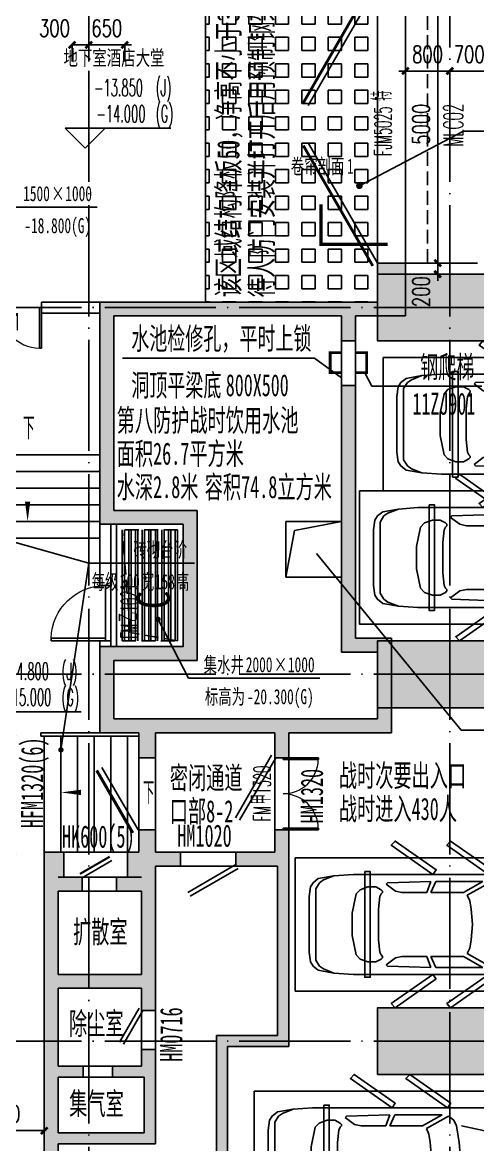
# Model space of a CAD drawing. Header units: millimetres. Extents: x 12325263 to 13848842, y -1463133 to 573208.
# Drawn here: x 12596604 to 12604797, y -1376148 to -1355956 of the extents above; entities that cross this region are included whole.
import ezdxf

# ---------------------------------------------------------------- set-up
doc = ezdxf.new("R2010")
doc.units = ezdxf.units.MM
doc.header["$LTSCALE"] = 1000
for name, pattern in [('DASH', [0.35, 0.25, -0.1]), ('DOTE', [2.42, 2, -0.2, 0.02, -0.2]), ('地下室负三层平面图$0$-3F平面$0$$AUDIT_BAD_LTYPE2', [0])]:
    doc.linetypes.add(name, pattern=pattern)
for name, color, linetype in [('A-ANNO-DIMS', 83, 'Continuous'), ('A-ANNO-ELEV', 3, 'Continuous'), ('A-ANNO-SYMB', 3, 'Continuous'), ('A-ANNO-TEXT', 7, 'Continuous'), ('A-AXIS', 16, 'DOTE'), ('A-COLS', 6, 'Continuous'), ('A-WALL', 5, 'Continuous'), ('A-WALL-PATT', 8, 'Continuous'), ('A-WIND-IDEN', 211, 'Continuous'), ('A_WALL(防火墙)', 151, 'Continuous'), ('AXIS', 3, 'Continuous'), ('DIM_SYMB', 3, 'Continuous'), ('DOOR_FIRE', 1, 'Continuous'), ('DOOR_FIRE_TEXT', 7, 'Continuous'), ('J-集水井', 40, 'Continuous'), ('PUB_HATCH', 8, 'Continuous'), ('PUB_TEXT', 7, 'Continuous'), ('STAIR', 2, 'Continuous'), ('WINDOW', 4, 'Continuous'), ('WINDOW_TEXT', 7, 'Continuous'), ('人防墙', 6, 'Continuous'), ('人防平时标注', 42, 'Continuous'), ('人防门', 60, 'Continuous'), ('人防门编号', 73, 'Continuous'), ('人防集水井', 62, 'Continuous'), ('商业酒店共享车位', 53, 'Continuous'), ('防火卷帘', 141, 'Continuous')]:
    doc.layers.add(name, color=color, linetype=linetype)
doc.layers.add('人防口部编号', color=2, linetype='Continuous', lineweight=15)
doc.layers.add('人防文字', color=3, linetype='Continuous', lineweight=15)
doc.styles.add('-黑体', font='simhei.ttf')
doc.styles.add('_TCH_DIM', font='SIMPLEX.shx', dxfattribs={"width": 0.7, "bigfont": 'GBCBIG.shx'})
doc.styles.add('_TCH_DIM_T3', font='SIMPLEX.shx', dxfattribs={"width": 0.705882, "bigfont": 'GBCBIG.shx'})
doc.styles.add('_TCH_WINDOW', font='SIMPLEX', dxfattribs={"width": 0.7, "height": 3.5, "bigfont": 'GBCBIG'})
doc.styles.add('TITXV', font='', dxfattribs={"width": 0.7})
doc.styles.add('宋体', font='', dxfattribs={"width": 0.65})
doc.styles.add('宋体-标注', font='', dxfattribs={"width": 0.6})
doc.styles.add('标注宋体', font='', dxfattribs={"width": 0.6})
doc.styles.get('TITXV').set_extended_font_data('SimSun')
doc.styles.get('宋体').set_extended_font_data('SimSun')
doc.styles.get('宋体-标注').set_extended_font_data('SimSun')
doc.styles.get('标注宋体').set_extended_font_data('NSimSun')
doc.dimstyles.new('_TCH_ARCH&&120', dxfattribs={"dimtxt": 306, "dimasz": 120, "dimexe": 300, "dimexo": 360, "dimgap": 147, "dimtad": 1, "dimdec": 0, "dimzin": 0, "dimdsep": 46, "dimtxsty": '_TCH_DIM_T3', "dimblk": 'ARCHTICK', "dimcen": 0.09, "dimclrt": 7, "dimazin": 2, "dimtfac": 1, "dimtdec": 0, "dimtix": 1, "dimtmove": 2, "dimatfit": 3, "dimfxl": 1, "dimfxlon": 1, "dimtolj": 1, "dimtzin": 0, "dimarcsym": 0})

# ---------------------------------------------------------------- blocks, each defined once
blk = doc.blocks.new('asdgafgfadagagfdhdagdgfasdgagasdgdfgdsfh$DorLib2D$00000192')
at = {"color": 0}
blk.add_line((-0.5, 0.125), (0.366, 0.625), dxfattribs=at)
at = {"color": 0, "const_width": 0.0417}
blk.add_lwpolyline([(-0.542, 0.197), (0.324, 0.697)], dxfattribs=at)
blk = doc.blocks.new('asdgafgfadagagfdhdagdgfasdgagasdgdfgdsfh$DorLib2D$00000211')
at = {"color": 0}
for p, q in [((-0.5, 0.05), (-0.067, 0.3)), ((0.5, 0.05), (0.067, 0.3))]:
    blk.add_line(p, q, dxfattribs=at)
at = {"color": 0, "const_width": 0.01}
for points in [[(-0.51, 0.0673), (-0.077, 0.3173)], [(0.51, 0.0673), (0.077, 0.3173)]]:
    blk.add_lwpolyline(points, dxfattribs=at)
blk = doc.blocks.new('asdgafgfadagagfdhdagdgfasdgagasdgdfgdsfh$DorLib2D$00000179')
at = {"color": 0}
for p, q in [((-0.54, 0.169), (0.326, 0.669)), ((-0.5, 0.1), (0.366, 0.6))]:
    blk.add_line(p, q, dxfattribs=at)
blk = doc.blocks.new('asdgafgfadagagfdhdagdgfasdgagasdgdfgdsfh$DorLib2D$00000190')
at = {"color": 0}
blk.add_line((-0.5, 0.187), (0.366, 0.687), dxfattribs=at)
at = {"color": 0, "const_width": 0.0625}
blk.add_lwpolyline([(-0.562, 0.296), (0.304, 0.796)], dxfattribs=at)
blk = doc.blocks.new('asdgafgfadagagfdhdagdgfasdgagasdgdfgdsfh$DorLib2D$00000180')
at = {"color": 0}
for p, q in [((-0.557, 0.242), (0.309, 0.742)), ((-0.5, 0.143), (0.366, 0.643))]:
    blk.add_line(p, q, dxfattribs=at)
blk = doc.blocks.new('asdgafgfadagagfdhdagdgfasdgagasdgdfgdsfh$DorLib2D$00000181')
at = {"color": 0}
for p, q in [((-0.533, 0.141), (0.333, 0.641)), ((-0.5, 0.083), (0.366, 0.583))]:
    blk.add_line(p, q, dxfattribs=at)
blk = doc.blocks.new('asdgafgf20230228-rf3')
at = {"layer": 'PUB_HATCH'}
for points in [[(60520, -900), (60520, 50), (60020, 50), (60020, -650)], [(55270, -900), (55020, -650), (55020, -4650), (55270, -4400)], [(59503, -817), (59520, -650), (55020, -650), (55270, -900), (59370, -900)], [(60520, -900), (60020, -650), (59520, -650), (59503, -817), (59620, -900)], [(59370, -900), (59370, -1350), (59620, -1350), (59620, -900), (59503, -817)], [(59620, -6700), (59620, -2150), (59370, -2150), (59370, -6950)], [(56520, -4650), (56770, -4400), (55270, -4400), (55020, -4650)], [(56770, -4400), (56520, -4650), (56520, -6850), (56770, -7100)], [(55270, -7100), (55020, -6850), (55020, -8400), (55270, -8150)], [(56770, -7100), (56520, -6850), (55020, -6850), (55270, -7100)], [(60020, -6950), (60270, -6700), (59620, -6700), (59370, -6950)], [(60270, -6700), (60020, -6950), (60020, -8150), (60270, -8400)], [(55880, -8350), (55920, -8150), (55270, -8150), (55020, -8400), (55720, -8400)], [(58300, -8350), (58320, -8150), (55920, -8150), (55880, -8350), (56020, -8400), (58170, -8400)], [(60270, -8400), (60020, -8150), (58320, -8150), (58300, -8350), (58420, -8400)], [(55720, -8400), (55720, -8850), (56020, -8850), (56020, -8400), (55880, -8350)], [(58170, -8400), (58170, -8850), (58420, -8850), (58420, -8400), (58300, -8350)], [(56020, -10550), (56020, -10150), (55720, -10150), (55720, -10550), (55882, -10725)], [(58420, -10750), (58420, -10150), (58170, -10150), (58170, -10550), (58240, -10690)], [(54270, -11000), (54020, -10550), (54020, -11200), (54220, -11140)], [(54270, -11000), (54370, -11000), (54370, -10550), (54020, -10550)], [(55720, -10550), (55520, -10550), (55520, -11000), (55770, -11000), (55882, -10725)], [(56020, -10800), (56470, -10800), (56470, -10550), (56020, -10550), (55882, -10725)], [(58170, -10550), (57470, -10550), (57470, -10800), (58220, -10800), (58240, -10690)], [(58240, -10690), (58220, -10800), (58220, -13850), (58420, -14050), (58420, -10750)], [(55882, -10725), (55770, -11000), (55820, -11140), (56020, -11200), (56020, -10800)], [(54270, -11250), (54700, -11250), (54700, -11000), (54270, -11000), (54220, -11140)], [(55770, -11000), (55320, -11000), (55320, -11250), (55770, -11250), (55820, -11140)], [(54220, -11140), (54020, -11200), (54020, -12950), (54220, -12890), (54270, -12750), (54270, -11250)], [(55820, -11140), (55770, -11250), (55770, -12750), (55820, -12890), (56020, -12950), (56020, -11200)], [(54220, -12890), (54020, -12950), (54020, -14550), (54220, -14510), (54270, -14400), (54270, -13000)], [(55820, -12890), (55770, -12750), (54270, -12750), (54220, -12890), (54270, -13000), (55770, -13000)], [(55770, -13000), (55770, -13400), (56020, -13400), (56020, -12950), (55820, -12890)], [(57120, -13850), (57320, -14050), (58420, -14050), (58220, -13850)], [(57120, -20250), (57320, -20450), (57320, -14050), (57120, -13850)], [(56020, -14550), (56020, -14100), (55770, -14100), (55770, -14400), (55840, -14510)], [(54220, -14510), (54020, -14550), (54020, -15750), (54220, -15710), (54270, -15600), (54270, -14600)], [(54270, -14600), (54720, -14600), (54720, -14400), (54270, -14400), (54220, -14510)], [(55770, -14400), (55250, -14400), (55250, -14600), (55820, -14600), (55840, -14510)], [(55840, -14510), (55820, -14600), (55820, -15600), (56020, -15800), (56020, -14550)], [(54220, -15710), (54020, -15750), (54020, -18200), (54090, -18330), (54270, -18350), (54270, -15800)], [(56020, -15800), (55820, -15600), (54270, -15600), (54220, -15710), (54270, -15800)]]:
    blk.add_hatch(color=256, dxfattribs=at).paths.add_polyline_path(points)
at = {"layer": '人防平时标注'}
h = blk.add_hatch(dxfattribs=at)
h.set_pattern_fill('SQUARE', color=8, scale=150, angle=-90.0001)
h.set_pattern_definition([(269.9999303, (-12540076.84, 1360336.82), (238.125, -0.0002897), [238.125, -238.125]), (359.9999303, (-12540076.84, 1360336.82), (0.0002897, 238.125), [238.125, -238.125])])
h.paths.add_polyline_path([(60020, 5750), (56920, 5750), (56920, -650), (60020, -650)])
at = {"layer": '人防墙'}
for p, q in [((60520, 50), (60020, 50)), ((60020, 50), (60020, -650)), ((60520, -900), (60520, 50)), ((55020, -650), (55020, -4650)), ((59520, -650), (55020, -650)), ((60020, -650), (59520, -650)), ((55270, -900), (55270, -4400)), ((59370, -900), (55270, -900)), ((59370, -900), (59370, -1350)), ((59620, -1350), (59620, -900)), ((60520, -900), (59620, -900)), ((59370, -1350), (59620, -1350)), ((59620, -2150), (59370, -2150)), ((59370, -2150), (59370, -6950)), ((59620, -6700), (59620, -2150)), ((56770, -4400), (55270, -4400)), ((56770, -4400), (56770, -7100)), ((56520, -4650), (55020, -4650)), ((56520, -4650), (56520, -6850)), ((55020, -6850), (55020, -8400)), ((56520, -6850), (55020, -6850)), ((60270, -6700), (59620, -6700)), ((60270, -6700), (60270, -8400)), ((60020, -6950), (59370, -6950)), ((60020, -6950), (60020, -8150)), ((55270, -7100), (55270, -8150)), ((56770, -7100), (55270, -7100)), ((55920, -8150), (55270, -8150)), ((58320, -8150), (55920, -8150)), ((60020, -8150), (58320, -8150)), ((55720, -8400), (55020, -8400)), ((55720, -8400), (55720, -8850)), ((56020, -8850), (56020, -8400)), ((58170, -8400), (56020, -8400)), ((58170, -8400), (58170, -8850)), ((58420, -8850), (58420, -8400)), ((60270, -8400), (58420, -8400)), ((55720, -8850), (56020, -8850)), ((58170, -8850), (58420, -8850)), ((56020, -10150), (55720, -10150)), ((55720, -10150), (55720, -10550)), ((56020, -10550), (56020, -10150)), ((58420, -10150), (58170, -10150)), ((58170, -10150), (58170, -10550)), ((58420, -10750), (58420, -10150)), ((54020, -10550), (54020, -11200)), ((54370, -10550), (54020, -10550)), ((54370, -11000), (54370, -10550)), ((55720, -10550), (55520, -10550)), ((55520, -10550), (55520, -11000)), ((56470, -10550), (56020, -10550)), ((56470, -10800), (56470, -10550)), ((58170, -10550), (57470, -10550)), ((57470, -10550), (57470, -10800)), ((56020, -10800), (56470, -10800)), ((56020, -10800), (56020, -11200)), ((57470, -10800), (58220, -10800)), ((58220, -10800), (58220, -13850)), ((58420, -10750), (58420, -14050)), ((54270, -11000), (54270, -11000)), ((54270, -11000), (54370, -11000)), ((54700, -11000), (54270, -11000)), ((54700, -11250), (54700, -11000)), ((55770, -11000), (55320, -11000)), ((55320, -11000), (55320, -11250)), ((55520, -11000), (55770, -11000)), ((55770, -11000), (55770, -11000)), ((54020, -11200), (54020, -12950)), ((54270, -11250), (54700, -11250)), ((54270, -11250), (54270, -12750)), ((55320, -11250), (55770, -11250)), ((55770, -11250), (55770, -12750)), ((56020, -11200), (56020, -12950)), ((55770, -12750), (54270, -12750)), ((54020, -12950), (54020, -14550)), ((55770, -13000), (54270, -13000)), ((54270, -13000), (54270, -14400)), ((55770, -13000), (55770, -13400)), ((56020, -13400), (56020, -12950)), ((55770, -13400), (56020, -13400)), ((57120, -13850), (58220, -13850)), ((57120, -20250), (57120, -13850)), ((56020, -14100), (55770, -14100)), ((55770, -14100), (55770, -14400)), ((56020, -14550), (56020, -14100)), ((57320, -14050), (58420, -14050)), ((57320, -20450), (57320, -14050)), ((54720, -14400), (54270, -14400)), ((54720, -14600), (54720, -14400)), ((55770, -14400), (55250, -14400)), ((55250, -14400), (55250, -14600)), ((54020, -14550), (54020, -15750)), ((54270, -14600), (54720, -14600)), ((54270, -14600), (54270, -15600)), ((55250, -14600), (55820, -14600)), ((55820, -14600), (55820, -15600)), ((56020, -14550), (56020, -15800)), ((54020, -15750), (54020, -18200)), ((55820, -15600), (54270, -15600)), ((56020, -15800), (54270, -15800)), ((54270, -15800), (54270, -18350))]:
    blk.add_line(p, q, dxfattribs=at)
at = {"layer": '人防平时标注'}
for p, q in [((59788, -1926), (59917, -2165)), ((59917, -2165), (61898, -2165))]:
    blk.add_line(p, q, dxfattribs=at)
blk.add_lwpolyline([(60020, 5750), (56920, 5750), (56920, -650), (60020, -650)], close=True, dxfattribs=at)
blk.add_circle((59788, -1926), 0, dxfattribs=at)
at = {"layer": '人防门', "linetype": 'DASH'}
for p, q in [((59620, -1350), (59370, -1350)), ((59370, -2150), (59620, -2150)), ((54370, -10550), (54370, -11000)), ((55520, -11000), (55520, -10550)), ((54720, -14400), (54720, -14600)), ((55250, -14600), (55250, -14400))]:
    blk.add_line(p, q, dxfattribs=at)
at = {"layer": '人防门'}
for p, q in [((59370, -1350, 10), (59370, -2150, 10)), ((59620, -1350, 10), (59620, -2150, 10)), ((55720, -8850), (55720, -10150)), ((56020, -8850), (56020, -10150)), ((58170, -8850, 0), (58170, -10150, 0)), ((58420, -8850, 0), (58420, -10150, 0)), ((55520, -10550), (54370, -10550)), ((57470, -10550), (56470, -10550)), ((57470, -10800), (56470, -10800)), ((55520, -11000), (54370, -11000)), ((55320, -11000, 10), (54700, -11000, 10)), ((55320, -11250, 10), (54700, -11250, 10)), ((55770, -13400), (55770, -14100)), ((56020, -13400), (56020, -14100)), ((55250, -14400, 0), (54720, -14400, 0)), ((55250, -14600, 0), (54720, -14600, 0))]:
    blk.add_line(p, q, dxfattribs=at)
at = {"layer": '人防门', "const_width": 50, "elevation": 0}
for points in [[(59370, -1923), (59167, -1923), (59167, -1563), (59370, -1563)], [(59620, -1923), (59823, -1923), (59823, -1563), (59620, -1563)]]:
    blk.add_lwpolyline(points, dxfattribs=at)
at = {"layer": '人防门编号'}
for p, q in [((59694, 1441), (61569, 2427)), ((61569, 2427), (66530, 2427))]:
    blk.add_line(p, q, dxfattribs=at)
at = {"layer": '人防门编号', "linetype": 'Continuous'}
for p, q in [((58883, -1662), (55429, -1662)), ((59370, -2013), (58883, -1662)), ((58922, -5177), (61527, -8355)), ((61527, -8355), (64982, -8355))]:
    blk.add_line(p, q, dxfattribs=at)
at = {"layer": '人防门编号', "const_width": 60}
blk.add_lwpolyline([(59667, 1427, 1), (59720, 1455, 1)], format="xyb", close=True, dxfattribs=at)
at = {"layer": '人防集水井'}
blk.add_lwpolyline([(58370, -5600), (58370, -4600), (59370, -4600), (59370, -5600)], close=True, dxfattribs=at)
blk.add_lwpolyline([(58370, -5600), (58527, -4762), (59370, -4600)], dxfattribs=at)
at = {"layer": '人防门', "ltscale": 1000, "xscale": 5000, "yscale": -5000, "zscale": 500, "rotation": 269.9998030893466}
blk.add_blockref('asdgafgfadagagfdhdagdgfasdgagasdgdfgdsfh$DorLib2D$00000211', (60270, 2550), dxfattribs=at)
at = {"layer": '人防门'}
for name, p, xscale, yscale, zscale, rotation in [('asdgafgfadagagfdhdagdgfasdgagasdgdfgdsfh$DorLib2D$00000181', (58295, -9500), 1300, -1300, 250, 269.9999844796847), ('asdgafgfadagagfdhdagdgfasdgagasdgdfgdsfh$DorLib2D$00000192', (55870, -9500), -1300, -1300, 300, 269.9999865278182), ('asdgafgfadagagfdhdagdgfasdgagasdgdfgdsfh$DorLib2D$00000190', (55010, -11125), -620, -620, 250, 179.9996385192827), ('asdgafgfadagagfdhdagdgfasdgagasdgdfgdsfh$DorLib2D$00000179', (56970, -10675), 1000, 1000, 250, 179.9996555053884), ('asdgafgfadagagfdhdagdgfasdgagasdgdfgdsfh$DorLib2D$00000180', (55895, -13750), 700, -700, 250, 269.9999861067682)]:
    blk.add_blockref(name, p, dxfattribs=dict(at, xscale=xscale, yscale=yscale, zscale=zscale, rotation=rotation))
at = {"layer": 'PUB_TEXT', "linetype": 'Continuous', "style": '宋体-标注', "width": 0.6}
for s, p in [('水池检修孔，平时上锁', (55586, -1505)), ('洞顶平梁底', (55586, -2345)), ('800X500', (57288, -2345))]:
    blk.add_text(s, height=396.5, dxfattribs=at).set_placement(p)
at = {"layer": '人防口部编号', "style": '标注宋体', "width": 0.6}
blk.add_text('口部8-2', height=400, rotation=359.9999, dxfattribs=at).set_placement((56279, -10014))
at = {"layer": '人防平时标注', "style": '标注宋体', "width": 0.65}
for s, p in [('待人防门安装并打开后用预制钢架回填', (58133, -567, 0)), ('该区域结构降板50，净高不小于3米', (57533, -567, 0))]:
    blk.add_text(s, height=400, rotation=89.9999, dxfattribs=at).set_placement(p)
at = {"layer": '人防平时标注', "style": '宋体-标注', "width": 0.6}
for s, p in [('钢爬梯', (60788, -2017, 0)), ('11ZJ901', (60647, -2678, 0))]:
    blk.add_text(s, height=396.5, dxfattribs=at).set_placement(p)
at = {"layer": '人防文字', "style": '标注宋体', "width": 0.6}
for s, p in [('第八防护战时饮用水池', (55324, -2978)), ('面积26.7平方米', (55324, -3578)), ('水深2.8米', (55324, -4178)), ('容积74.8立方米', (56908, -4178)), ('密闭通道', (56280, -9414)), ('战时次要出入口', (59323, -9371)), ('战时进入430人', (59323, -9971)), ('扩散室', (54538, -12183)), ('除尘室', (54465, -13832, 1)), ('集气室', (54469, -15274, 1))]:
    blk.add_text(s, height=400, rotation=359.9999, dxfattribs=at).set_placement(p)
at = {"layer": '人防门编号', "style": '标注宋体', "width": 0.6}
for s, rotation, p in [('HFM1320(6)', 89.9985, (54000, -10119)), ('HM1320', 89.9985, (59036, -10031)), ('HK600(5)', 360, (54340, -10469)), ('HM1020', 360, (56415, -10453)), ('HM0716', 89.9985, (56503, -14323))]:
    blk.add_text(s, height=400, rotation=rotation, dxfattribs=at).set_placement(p)
blk = doc.blocks.new('_FZH')
blk.add_lwpolyline([(-0.5, -0.5), (0.5, -0.5), (0.5, 0.5), (-0.5, 0.5)], close=True)
at = {"layer": 'PUB_HATCH'}
blk.add_solid([(-0.5, -0.5), (0.5, -0.5), (-0.5, 0.5), (0.5, 0.5)], dxfattribs=at)
blk = doc.blocks.new('asdgadfg')
at = {"layer": 'A-COLS', "xscale": 1200, "yscale": 2000, "zscale": 2000, "rotation": 90}
for p in [(-300, 24800), (-300, 18200), (-300, 11600)]:
    blk.add_blockref('_FZH', p, dxfattribs=at)
blk = doc.blocks.new('asdfadfgsdhfghdgj')
at = {"layer": 'J-集水井', "linetype": 'DASH'}
h = blk.add_hatch(dxfattribs=at)
h.set_pattern_fill('ANSI32', color=98, scale=25, angle=495, style=0)
h.set_pattern_definition([(180, (200, -200), (-2e-09, -119.0625), []), (180, (160.32, -160.31), (-2e-09, -119.0625), [])])
h.paths.add_polyline_path([(0, 0), (2000, 0), (2000, 1000), (0, 1000)])
at = {"layer": 'J-集水井', "color": 251, "linetype": 'Continuous'}
blk.add_lwpolyline([(2100, 1100), (-100, 1100), (-100, -100), (2100, -100)], close=True, dxfattribs=at)
at = {"layer": 'J-集水井', "linetype": 'DASH'}
blk.add_lwpolyline([(2000, 1000), (0, 1000), (0, 0), (2000, 0)], close=True, dxfattribs=at)
blk.add_lwpolyline([(0, 0), (151, 847), (2000, 1000)], dxfattribs=at)
at = {"layer": 'J-集水井', "color": 7, "style": '-黑体', "width": 0.8}
blk.add_text('C', height=600, rotation=0, dxfattribs=at).set_placement((575, 136))
blk = doc.blocks.new('asdfsfsdf')
at = {"color": 253, "linetype": '地下室负三层平面图$0$-3F平面$0$$AUDIT_BAD_LTYPE2', "transparency": 33554559, "extrusion": (0.000447791, 3.52996e-16, 1)}
for p, q in [((-500, -141, 0), (-725, -212, 0)), ((-169, -110, 0), (-500, -141, 0)), ((169, -110, 0), (-169, -110, 0)), ((169, -110, 0), (500, -141, 0)), ((500, -141, 0), (725, -212, 0)), ((-825, -329, 0), (-875, -447, 0)), ((-725, -212, 0), (-825, -329, 0)), ((-350, -259, 0), (-575, -1318, 0)), ((350, -259, 0), (575, -1318, 0)), ((725, -212, 0), (825, -329, 0)), ((825, -329, 0), (875, -447, 0)), ((-575, -1412, 0), (-675, -1459, 0)), ((-275, -1365, 0), (-575, -1412, 0)), ((0, -1341), (-275, -1365, 0)), ((0, -1341), (275, -1365, 0)), ((275, -1365, 0), (575, -1412, 0)), ((575, -1412, 0), (675, -1459, 0)), ((-675, -1459, 0), (-750, -1553, 0)), ((-750, -1553, 0), (-525, -1953, 0)), ((750, -1553, 0), (525, -1953, 0)), ((675, -1459, 0), (750, -1553, 0)), ((-775, -2518, 0), (-775, -1671, 0)), ((-775, -1671, 0), (-575, -2024, 0)), ((775, -1671, 0), (575, -2024, 0)), ((775, -2518, 0), (775, -1671, 0)), ((-525, -1953, 0), (-425, -1906, 0)), ((-425, -1906, 0), (-275, -1882, 0)), ((-275, -1882, 0), (0, -1859)), ((275, -1882, 0), (0, -1859)), ((425, -1906, 0), (275, -1882, 0)), ((525, -1953, 0), (425, -1906, 0)), ((-575, -2024, 0), (-575, -2612, 0)), ((575, -2024, 0), (575, -2612, 0)), ((-575, -2612, 0), (-775, -2518, 0)), ((-775, -2612, 0), (-575, -2682, 0)), ((-750, -3388, 0), (-775, -2612, 0)), ((575, -2612, 0), (775, -2518, 0)), ((775, -2612, 0), (575, -2682, 0)), ((750, -3388, 0), (775, -2612, 0)), ((-575, -2682, 0), (-575, -3129, 0)), ((575, -2682, 0), (575, -3129, 0)), ((-575, -3129, 0), (-600, -3247, 0)), ((575, -3129, 0), (600, -3247, 0)), ((-725, -3412, 0), (-750, -3388, 0)), ((-600, -3247, 0), (-725, -3412, 0)), ((600, -3247, 0), (725, -3412, 0)), ((725, -3412, 0), (750, -3388, 0)), ((-625, -3506, 0), (-675, -3600, 0)), ((-675, -3600, 0), (-675, -3741, 0)), ((-600, -3482, 0), (-625, -3506, 0)), ((-575, -3482, 0), (-600, -3482, 0)), ((-550, -3506, 0), (-575, -3482, 0)), ((-500, -3529, 0), (-550, -3506, 0)), ((-275, -3553, 0), (-500, -3529, 0)), ((0, -3553), (-275, -3553, 0)), ((0, -3553), (275, -3553, 0)), ((275, -3553, 0), (500, -3529, 0)), ((500, -3529, 0), (550, -3506, 0)), ((550, -3506, 0), (575, -3482, 0)), ((575, -3482, 0), (600, -3482, 0)), ((600, -3482, 0), (625, -3506, 0)), ((625, -3506, 0), (675, -3600, 0)), ((675, -3600, 0), (675, -3741, 0)), ((-675, -3741, 0), (-625, -3882, 0)), ((675, -3741, 0), (625, -3882, 0)), ((-625, -3882, 0), (-550, -3953, 0)), ((-550, -3953, 0), (-200, -4024, 0)), ((-200, -4024, 0), (0, -4024)), ((200, -4024, 0), (0, -4024)), ((550, -3953, 0), (200, -4024, 0)), ((625, -3882, 0), (550, -3953, 0)), ((-875, -4353, 0), (-800, -4541, 0)), ((875, -4353, 0), (800, -4541, 0)), ((-800, -4541, 0), (-750, -4612, 0)), ((-750, -4612, 0), (-641, -4680, 0)), ((750, -4612, 0), (641, -4680, 0)), ((800, -4541, 0), (750, -4612, 0)), ((641, -4680, 0), (-641, -4680, 0))]:
    blk.add_line(p, q, dxfattribs=at)
for points in [[(-475, -24), (-150, 0), (150, 0), (475, -24), (725, -94), (800, -141), (875, -259), (900, -824), (900, -4000), (875, -4353), (825, -4635), (750, -4729), (675, -4776), (500, -4800), (-500, -4800), (-675, -4776), (-750, -4729), (-825, -4635), (-875, -4353), (-900, -4000), (-900, -824), (-875, -259), (-800, -141), (-725, -94)], [(-982, -1513), (-1500, -2253), (-1425, -2321), (-900, -1571)]]:
    blk.add_lwpolyline(points, close=True, dxfattribs=at)
at = {"color": 253, "linetype": '地下室负三层平面图$0$-3F平面$0$$AUDIT_BAD_LTYPE2', "transparency": 33554559, "extrusion": (0.000447791, 3.52996e-16, 1), "elevation": 0}
for points in [[(982, -1513), (1500, -2253), (1425, -2321), (900, -1571)], [(-900, -2571), (-982, -2513), (-1500, -3253), (-1425, -3321)], [(982, -2513), (1500, -3253), (1425, -3321), (900, -2571)]]:
    blk.add_lwpolyline(points, close=True, dxfattribs=at)
blk = doc.blocks.new('A$C06465456')
for points in [[(0, 5300), (2400, 5300), (2400, 0), (0, 0)], [(250, 4050), (250, 3950), (2150, 3950), (2150, 4050)]]:
    blk.add_lwpolyline(points, close=True)
at = {"xscale": -1, "rotation": 180}
blk.add_blockref('asdfsfsdf', (1200, 250), dxfattribs=at)
blk = doc.blocks.new('qlzw')
at = {"layer": 'A-AXIS'}
for p, q in [((12464366.8, 979489.8), (12464366.8, 1082089.8)), ((12470866.8, 979489.8), (12470866.8, 1082089.8)), ((12411416.8, 1020789.8), (12486866.8, 1020789.8)), ((12411416.8, 1014189.8), (12486866.8, 1014189.8)), ((12411416.8, 1007589.8), (12486866.8, 1007589.8))]:
    blk.add_line(p, q, dxfattribs=at)
blk = doc.blocks.new('_ArchTick')
at = {"color": 0, "linetype": 'ByBlock', "const_width": 0.4}
blk.add_lwpolyline([(-0.5, -0.5), (0.5, 0.5)], dxfattribs=at)
blk = doc.blocks.new('*D2280')
at = {"layer": 'A-ANNO-DIMS', "color": 0, "lineweight": -2, "transparency": 16777216}
for p, q in [((12596417, -1368737), (12596116, -1368737)), ((12596416, -1370887), (12596416, -1368737)), ((12596417, -1370887), (12596116, -1370887))]:
    blk.add_line(p, q, dxfattribs=at)
at = {"layer": 'Defpoints', "color": 0, "transparency": 16777216}
for p in [(12596416, -1368737), (12596997, -1368737), (12596997, -1370887)]:
    blk.add_point(p, dxfattribs=at)
at = {"layer": 'A-ANNO-DIMS', "color": 0, "lineweight": -2, "transparency": 16777216, "xscale": 120, "yscale": 120, "zscale": 120}
for p, rotation in [((12596416, -1368737), 90), ((12596416, -1370887), 270)]:
    blk.add_blockref('_ArchTick', p, dxfattribs=dict(at, rotation=rotation))
at = {"layer": 'A-ANNO-DIMS', "color": 7, "transparency": 16777216, "insert": (12596116, -1369812), "char_height": 306, "attachment_point": 5, "rotation": 90, "style": '_TCH_DIM_T3'}
blk.add_mtext('\\A1;2150', dxfattribs=at)
blk = doc.blocks.new('*D3249')
at = {"layer": 'A-ANNO-DIMS', "color": 0, "lineweight": -2, "transparency": 16777216}
for p, q in [((12597497, -1356359), (12597497, -1356660)), ((12597497, -1356360), (12597797, -1356360)), ((12597797, -1356359), (12597797, -1356660))]:
    blk.add_line(p, q, dxfattribs=at)
at = {"layer": 'Defpoints', "color": 0, "transparency": 16777216}
for p in [(12597497, -1354587), (12597797, -1354587), (12597797, -1356360)]:
    blk.add_point(p, dxfattribs=at)
at = {"layer": 'A-ANNO-DIMS', "color": 0, "lineweight": -2, "transparency": 16777216, "xscale": 120, "yscale": 120, "zscale": 120, "rotation": 180}
blk.add_blockref('_ArchTick', (12597497, -1356360), dxfattribs=at)
at = {"layer": 'A-ANNO-DIMS', "color": 0, "lineweight": -2, "transparency": 16777216, "xscale": 120, "yscale": 120, "zscale": 120}
blk.add_blockref('_ArchTick', (12597797, -1356360), dxfattribs=at)
at = {"layer": 'A-ANNO-DIMS', "color": 7, "transparency": 16777216, "insert": (12597182, -1356060), "char_height": 306, "attachment_point": 5, "style": '_TCH_DIM_T3'}
blk.add_mtext('\\A1;300', dxfattribs=at)
blk = doc.blocks.new('*D3250')
at = {"layer": 'A-ANNO-DIMS', "color": 0, "lineweight": -2, "transparency": 16777216}
for p, q in [((12597797, -1356360), (12597677, -1356360)), ((12597797, -1356359), (12597797, -1356660)), ((12597797, -1356360), (12598447, -1356360)), ((12598447, -1356359), (12598447, -1356660)), ((12598447, -1356360), (12598567, -1356360))]:
    blk.add_line(p, q, dxfattribs=at)
at = {"layer": 'Defpoints', "color": 0, "transparency": 16777216}
for p in [(12597797, -1354587), (12598447, -1354587), (12598447, -1356360)]:
    blk.add_point(p, dxfattribs=at)
at = {"layer": 'A-ANNO-DIMS', "color": 0, "lineweight": -2, "transparency": 16777216, "xscale": 120, "yscale": 120, "zscale": 120}
blk.add_blockref('_ArchTick', (12597797, -1356360), dxfattribs=at)
at = {"layer": 'A-ANNO-DIMS', "color": 0, "lineweight": -2, "transparency": 16777216, "xscale": 120, "yscale": 120, "zscale": 120, "rotation": 180}
blk.add_blockref('_ArchTick', (12598447, -1356360), dxfattribs=at)
at = {"layer": 'A-ANNO-DIMS', "color": 7, "transparency": 16777216, "insert": (12598122, -1356060), "char_height": 306, "attachment_point": 5, "style": '_TCH_DIM_T3'}
blk.add_mtext('\\A1;650', dxfattribs=at)
blk = doc.blocks.new('*D3290')
at = {"layer": 'A-ANNO-DIMS', "color": 0, "lineweight": -2, "transparency": 16777216}
for p, q in [((12604297, -1356830), (12604177, -1356830)), ((12604297, -1356829), (12604297, -1357130)), ((12604297, -1356830), (12604997, -1356830)), ((12604997, -1356829), (12604997, -1357130)), ((12604997, -1356830), (12605117, -1356830))]:
    blk.add_line(p, q, dxfattribs=at)
at = {"layer": 'Defpoints', "color": 0, "transparency": 16777216}
for p in [(12604297, -1356350), (12604997, -1356350), (12604997, -1356830)]:
    blk.add_point(p, dxfattribs=at)
at = {"layer": 'A-ANNO-DIMS', "color": 0, "lineweight": -2, "transparency": 16777216, "xscale": 120, "yscale": 120, "zscale": 120}
blk.add_blockref('_ArchTick', (12604297, -1356830), dxfattribs=at)
at = {"layer": 'A-ANNO-DIMS', "color": 0, "lineweight": -2, "transparency": 16777216, "xscale": 120, "yscale": 120, "zscale": 120, "rotation": 180}
blk.add_blockref('_ArchTick', (12604997, -1356830), dxfattribs=at)
at = {"layer": 'A-ANNO-DIMS', "color": 7, "transparency": 16777216, "insert": (12604647, -1356530), "char_height": 306, "attachment_point": 5, "style": '_TCH_DIM_T3'}
blk.add_mtext('\\A1;700', dxfattribs=at)
blk = doc.blocks.new('*D3291')
at = {"layer": 'A-ANNO-DIMS', "color": 0, "lineweight": -2, "transparency": 16777216}
for p, q in [((12603497, -1356830), (12603377, -1356830)), ((12603497, -1356829), (12603497, -1357130)), ((12603497, -1356830), (12604297, -1356830)), ((12604297, -1356829), (12604297, -1357130)), ((12604297, -1356830), (12604417, -1356830))]:
    blk.add_line(p, q, dxfattribs=at)
at = {"layer": 'Defpoints', "color": 0, "transparency": 16777216}
for p in [(12603497, -1356350), (12604297, -1356350), (12604297, -1356830)]:
    blk.add_point(p, dxfattribs=at)
at = {"layer": 'A-ANNO-DIMS', "color": 0, "lineweight": -2, "transparency": 16777216, "xscale": 120, "yscale": 120, "zscale": 120}
blk.add_blockref('_ArchTick', (12603497, -1356830), dxfattribs=at)
at = {"layer": 'A-ANNO-DIMS', "color": 0, "lineweight": -2, "transparency": 16777216, "xscale": 120, "yscale": 120, "zscale": 120, "rotation": 180}
blk.add_blockref('_ArchTick', (12604297, -1356830), dxfattribs=at)
at = {"layer": 'A-ANNO-DIMS', "color": 7, "transparency": 16777216, "insert": (12603897, -1356530), "char_height": 306, "attachment_point": 5, "style": '_TCH_DIM_T3'}
blk.add_mtext('\\A1;800', dxfattribs=at)
blk = doc.blocks.new('*D3293')
at = {"layer": 'A-ANNO-DIMS', "color": 0, "lineweight": -2, "transparency": 16777216}
for p, q in [((12604079, -1355287), (12604380, -1355287)), ((12604080, -1360287), (12604080, -1355287)), ((12604079, -1360287), (12604380, -1360287))]:
    blk.add_line(p, q, dxfattribs=at)
at = {"layer": 'Defpoints', "color": 0, "transparency": 16777216}
for p in [(12603497, -1355287), (12604080, -1355287), (12603497, -1360287)]:
    blk.add_point(p, dxfattribs=at)
at = {"layer": 'A-ANNO-DIMS', "color": 0, "lineweight": -2, "transparency": 16777216, "xscale": 120, "yscale": 120, "zscale": 120}
for p, rotation in [((12604080, -1355287), 90), ((12604080, -1360287), 270)]:
    blk.add_blockref('_ArchTick', p, dxfattribs=dict(at, rotation=rotation))
at = {"layer": 'A-ANNO-DIMS', "color": 7, "transparency": 16777216, "insert": (12603780, -1357787), "char_height": 306, "attachment_point": 5, "rotation": 90, "style": '_TCH_DIM_T3'}
blk.add_mtext('\\A1;5000', dxfattribs=at)
blk = doc.blocks.new('*D3294')
at = {"layer": 'A-ANNO-DIMS', "color": 0, "lineweight": -2, "transparency": 16777216}
for p, q in [((12604079, -1360287), (12604380, -1360287)), ((12604080, -1360287), (12604080, -1360167)), ((12604080, -1360487), (12604080, -1360287)), ((12604079, -1360487), (12604380, -1360487)), ((12604080, -1360487), (12604080, -1360607))]:
    blk.add_line(p, q, dxfattribs=at)
at = {"layer": 'Defpoints', "color": 0, "transparency": 16777216}
for p in [(12603497, -1360287), (12604080, -1360287), (12603497, -1360487)]:
    blk.add_point(p, dxfattribs=at)
at = {"layer": 'A-ANNO-DIMS', "color": 0, "lineweight": -2, "transparency": 16777216, "xscale": 120, "yscale": 120, "zscale": 120}
for p, rotation in [((12604080, -1360287), 270), ((12604080, -1360487), 90)]:
    blk.add_blockref('_ArchTick', p, dxfattribs=dict(at, rotation=rotation))
at = {"layer": 'A-ANNO-DIMS', "color": 7, "transparency": 16777216, "insert": (12603780, -1360801), "char_height": 306, "attachment_point": 5, "rotation": 90, "style": '_TCH_DIM_T3'}
blk.add_mtext('\\A1;200', dxfattribs=at)
blk = doc.blocks.new('*D3676')
at = {"layer": 'A-ANNO-DIMS', "color": 0, "lineweight": -2, "transparency": 16777216}
for p, q in [((12595397, -1375899), (12595397, -1375598)), ((12596997, -1375899), (12596997, -1375598)), ((12595397, -1375898), (12596997, -1375898))]:
    blk.add_line(p, q, dxfattribs=at)
at = {"layer": 'Defpoints', "color": 0, "transparency": 16777216}
for p in [(12596997, -1375898), (12595397, -1376837), (12596997, -1376837)]:
    blk.add_point(p, dxfattribs=at)
at = {"layer": 'A-ANNO-DIMS', "color": 0, "lineweight": -2, "transparency": 16777216, "xscale": 120, "yscale": 120, "zscale": 120, "rotation": 180}
blk.add_blockref('_ArchTick', (12595397, -1375898), dxfattribs=at)
at = {"layer": 'A-ANNO-DIMS', "color": 0, "lineweight": -2, "transparency": 16777216, "xscale": 120, "yscale": 120, "zscale": 120}
blk.add_blockref('_ArchTick', (12596997, -1375898), dxfattribs=at)
at = {"layer": 'A-ANNO-DIMS', "color": 7, "transparency": 16777216, "insert": (12596197, -1375598), "char_height": 306, "attachment_point": 5, "style": '_TCH_DIM_T3'}
blk.add_mtext('\\A1;1600', dxfattribs=at)
blk = doc.blocks.new('$DorLib2D$00000001')
for p, q in [((0.45, 0.975), (0.5, 0.975)), ((0.45, 0), (0.45, 0.975)), ((0.5, 0), (0.5, 0.975)), ((0.5, 0), (0.45, 0))]:
    blk.add_line(p, q)
at = {"lineweight": 13}
blk.add_arc((0.475, 0), 0.975, 91.4693, 180, dxfattribs=at)
blk = doc.blocks.new('$DorLib2D$00000002')
for p, q in [((-0.5, 0), (-0.5, 0.4875)), ((-0.475, 0.4875), (-0.5, 0.4875)), ((-0.475, 0), (-0.475, 0.4875)), ((0.475, 0), (0.475, 0.4875)), ((0.475, 0.4875), (0.5, 0.4875)), ((0.5, 0), (0.5, 0.4875)), ((-0.5, 0), (-0.475, 0)), ((0.5, 0), (0.475, 0))]:
    blk.add_line(p, q)
at = {"lineweight": 13}
for centre, start, end in [((-0.4875, 0), 0, 88.53072), ((0.4875, 0), 91.46928, 180)]:
    blk.add_arc(centre, 0.4875, start, end, dxfattribs=at)
blk = doc.blocks.new('$DorLib2D$00000037')
at = {"linetype": 'DASH'}
blk.add_line((0.5, 0), (-0.5, 0), dxfattribs=at)

msp = doc.modelspace()

# ---------------------------------------------------------------- hatches: boundary and pattern name
at = {"layer": 'A-WALL-PATT'}
h = msp.add_hatch(dxfattribs=at)
h.set_pattern_fill('ANSI37', color=252, scale=400)
h.set_pattern_definition([(45, (0, 0), (-449.012806, 449.012806), []), (135, (0, 0), (-449.012806, -449.012806), [])])
h.paths.add_polyline_path([(12504241.6, -1283958), (12637591.6, -1283958), (12637591.6, -1405608), (12504241.6, -1405608)])
h.paths.add_polyline_path([(12536667.4, -1284257.5), (12508912.2, -1303721.7), (12510476.6, -1305952.6), (12510476.6, -1360683.5), (12523697, -1360697.5), (12523657.2, -1398386.8), (12613949.5, -1398386.7), (12628138.6, -1317575.9), (12611264, -1314613), (12574996.8, -1314613), (12574997.8, -1307236.8), (12568296.8, -1307236.8), (12568296.8, -1310085.9), (12554779.2, -1310084.1)], flags=16)

# ---------------------------------------------------------------- linework, layer by layer
at = {"layer": 'A-ANNO-ELEV'}
for p, q in [((12597733.6, -1358220), (12597373.6, -1357860)), ((12597373.6, -1357860), (12599273.6, -1357860)), ((12597733.6, -1358220), (12598093.6, -1357860)), ((12595840, -1368360), (12597662.9, -1368360))]:
    msp.add_line(p, q, dxfattribs=at)
at = {"layer": 'A-ANNO-SYMB', "const_width": 60}
msp.add_lwpolyline([(12603176.8, -1359950), (12601976.8, -1359950), (12601976.8, -1359230)], dxfattribs=at)
at = {"layer": 'A-WALL'}
for p, q in [((12603496.8, -1360286.8), (12604796.8, -1360286.8)), ((12603496.8, -1360286.8), (12603496.8, -1360486.8)), ((12603496.8, -1360486.8), (12604996.8, -1360486.8)), ((12597996.8, -1360986.8), (12596946.8, -1360986.8)), ((12596946.8, -1360986.8), (12596946.8, -1361186.8)), ((12597996.8, -1361186.8), (12597996.8, -1360986.8)), ((12596946.8, -1361186.8), (12597996.8, -1361186.8)), ((12597996.8, -1364986.7), (12597996.8, -1366086.8)), ((12598196.8, -1364986.7), (12597996.8, -1364986.7)), ((12598196.8, -1366086.8), (12598196.8, -1364986.7)), ((12597996.8, -1366086.8), (12598196.8, -1366086.8)), ((12598196.8, -1367086.8), (12597996.8, -1367086.8)), ((12597996.8, -1367086.8), (12597996.8, -1367186.8)), ((12597996.8, -1367186.8), (12598196.8, -1367186.8)), ((12598196.8, -1367186.8), (12598196.8, -1367086.8))]:
    msp.add_line(p, q, dxfattribs=at)
at = {"layer": 'AXIS'}
for p, q in [((12595540, -1359280), (12597947.2, -1359280)), ((12596196.8, -1365236.8), (12597796.8, -1365687.6)), ((12597296.8, -1369046.8), (12597796.8, -1365687.6)), ((12597796.8, -1365687.6), (12599700, -1365687.6)), ((12599044.6, -1366697.5), (12599594, -1367756.3)), ((12599594, -1367756.3), (12601954.9, -1367756.3))]:
    msp.add_line(p, q, dxfattribs=at)
at = {"layer": 'AXIS', "const_width": 48}
for points in [[(12599033.5, -1366676.2, 1), (12599055.6, -1366718.8, 1)], [(12597293.3, -1369070.5, 1), (12597300.3, -1369023, 1)]]:
    msp.add_lwpolyline(points, format="xyb", close=True, dxfattribs=at)
at = {"layer": 'DIM_SYMB'}
for points in [[(12596696.8, -1363586.8, 0, 0, 0), (12596696.8, -1364936.8, 0, 96, 0), (12596696.8, -1364576.8, 0, 0, 0)], [(12598646.8, -1369811.8, 0, 0, 0), (12597296.8, -1369811.8, 0, 96, 0), (12597656.8, -1369811.8, 0, 0, 0)]]:
    msp.add_lwpolyline(points, format="xyseb", dxfattribs=at)
at = {"layer": 'DOOR_FIRE'}
msp.add_lwpolyline([(12598196.8, -1366086.8), (12598196.8, -1367086.8), (12598096.8, -1367086.8), (12598096.8, -1366086.8)], close=True, dxfattribs=at)
at = {"layer": 'STAIR'}
for p, q in [((12595396.8, -1363736.8), (12597996.8, -1363736.8)), ((12597996.8, -1365236.8), (12597996.8, -1363736.8)), ((12595396.8, -1364036.8), (12597996.8, -1364036.8)), ((12595396.8, -1364336.8), (12597996.8, -1364336.8)), ((12595396.8, -1364636.8), (12597996.8, -1364636.8)), ((12595396.8, -1364936.8), (12597996.8, -1364936.8)), ((12595396.8, -1365236.8), (12597996.8, -1365236.8)), ((12596936.8, -1368736.8), (12598696.8, -1368736.8)), ((12596936.8, -1368736.8), (12596936.8, -1368796.8)), ((12596936.8, -1368796.8), (12598696.8, -1368796.8)), ((12596996.8, -1368736.8), (12598496.8, -1368736.8)), ((12596996.8, -1368796.8), (12596996.8, -1370886.8)), ((12597296.8, -1368796.8), (12597296.8, -1370886.8)), ((12597596.8, -1368796.8), (12597596.8, -1370886.8)), ((12597896.8, -1368796.8), (12597896.8, -1370886.8)), ((12598196.8, -1368796.8), (12598196.8, -1370886.8)), ((12598496.8, -1368796.8), (12598496.8, -1370886.8)), ((12598696.8, -1368736.8), (12598696.8, -1368796.8)), ((12596996.8, -1370886.8), (12598496.8, -1370886.8))]:
    msp.add_line(p, q, dxfattribs=at)
at = {"layer": '防火卷帘', "linetype": 'DASH'}
msp.add_lwpolyline([(12603896.8, -1360287), (12603896.8, -1355286.9)], dxfattribs=at)

# ---------------------------------------------------------------- block references
msp.add_blockref('asdgadfg', (12604296.8, -1385886.8))
at = {"rotation": 90}
msp.add_blockref('asdfadfgsdhfghdgj', (12599396.8, -1367086.7), dxfattribs=at)
at = {"layer": 'A_WALL(防火墙)'}
msp.add_blockref('qlzw', (133430, -2381876.5), dxfattribs=at)
at = {"layer": 'DOOR_FIRE'}
for name, p, xscale, yscale, zscale, rotation in [('$DorLib2D$00000001', (12598096.8, -1366586.8), -1000, 1000, 200, 90), ('$DorLib2D$00000002', (12601296.8, -1369836.8), -1300, -1300, 100, 89.99999999990638)]:
    msp.add_blockref(name, p, dxfattribs=dict(at, xscale=xscale, yscale=yscale, zscale=zscale, rotation=rotation))
at = {"layer": 'WINDOW'}
ref = msp.add_blockref('$DorLib2D$00000002', (12596196.8, -1361086.8), dxfattribs=dict(at, xscale=-1500, yscale=-1500, zscale=200, rotation=359.9999999999137))
ref.add_attrib('A', 'M1521', (12595890.8, -1361493.1), dxfattribs={"layer": 'WINDOW_TEXT', "height": 306, "style": '_TCH_WINDOW', "width": 0.494118})
at = {"layer": '人防墙'}
msp.add_blockref('asdgafgf20230228-rf3', (12542976.8, -1360336.8), dxfattribs=at)
at = {"layer": '商业酒店共享车位', "xscale": -1, "rotation": 90}
for p in [(12608395.7, -1361986.8), (12607974.3, -1364386.8), (12606815.4, -1370986.8), (12606078, -1375186.8)]:
    msp.add_blockref('A$C06465456', p, dxfattribs=at)
at = {"layer": '防火卷帘', "xscale": 5000, "yscale": 5000, "zscale": 100, "rotation": 90.00000000000401}
msp.add_blockref('$DorLib2D$00000037', (12603496.8, -1357787), dxfattribs=at)

# ---------------------------------------------------------------- texts
at = {"layer": 'A-ANNO-TEXT'}
for s, height, style, width, p in [('地下室酒店大堂', 271.9, 'TITXV', 0.7, (12597343.6, -1356728.7, 0)), ('(J)', 306, '_TCH_DIM', 0.494118, (12599000.5, -1357284)), ('-13.850', 306, '_TCH_DIM', 0.494118, (12597894.1, -1357284)), ('-14.000', 306, '_TCH_DIM', 0.494118, (12597937.3, -1357752)), ('(G)', 306, '_TCH_DIM', 0.494118, (12599000.5, -1357752)), ('卷帘剖面', 271.9, '宋体', 0.65, (12601435.2, -1358680)), ('1', 271.9, '宋体', 0.65, (12602446.3, -1358680)), ('(J)', 306, '_TCH_DIM', 0.494118, (12597305.8, -1367784)), ('-14.800', 306, '_TCH_DIM', 0.494118, (12596199.4, -1367784)), ('-15.000', 306, '_TCH_DIM', 0.494118, (12596242.6, -1368252)), ('(G)', 306, '_TCH_DIM', 0.494118, (12597305.8, -1368252))]:
    msp.add_text(s, height=height, dxfattribs=dict(at, style=style, width=width)).set_placement(p)
at = {"layer": 'A-WIND-IDEN', "style": '_TCH_WINDOW', "width": 0.494118}
msp.add_text('MLC02', height=357, rotation=90, dxfattribs=at).set_placement((12604539.4, -1358190))
at = {"layer": 'DOOR_FIRE_TEXT', "style": '_TCH_WINDOW'}
for s, height, width, p in [('1021', 306, 0.494118, (12598682.7, -1366566.7)), ('乙', 347.2, 0.7, (12598682.7, -1366743.6)), ('FM', 306, 0.494118, (12598682.7, -1367046)), ('1320', 306, 0.494118, (12601070.9, -1369849.1)), ('甲', 347.2, 0.7, (12601070.9, -1370026.1)), ('FM', 306, 0.494118, (12601070.9, -1370328.5))]:
    msp.add_text(s, height=height, rotation=90, dxfattribs=dict(at, width=width)).set_placement(p)
at = {"layer": 'PUB_TEXT'}
for s, height, style, width, p in [('1500', 271.9, '宋体', 0.65, (12596616.9, -1359172)), ('×', 271.9, '宋体', 0.65, (12597122.4, -1359172)), ('1000', 271.9, '宋体', 0.65, (12597375.2, -1359172)), ('-18.800(G)', 271.9, '宋体', 0.65, (12596638.6, -1359748)), ('下', 405.1, '_TCH_DIM', 0.7, (12596617.1, -1363460.8)), ('砖砌台阶', 271.9, '宋体', 0.65, (12598601.7, -1365579.6)), ('每级', 271.9, '宋体', 0.65, (12597850.3, -1366155.6)), ('300', 271.9, '宋体', 0.65, (12598355.8, -1366155.6)), ('宽', 271.9, '宋体', 0.65, (12598735, -1366155.6)), ('158', 271.9, '宋体', 0.65, (12598987.7, -1366155.6)), ('高', 271.9, '宋体', 0.65, (12599366.9, -1366155.6)), ('集水井', 271.9, '宋体', 0.65, (12599866.3, -1367648.3)), ('2000', 271.9, '宋体', 0.65, (12600624.6, -1367648.3)), ('×', 271.9, '宋体', 0.65, (12601130.1, -1367648.3)), ('1000', 271.9, '宋体', 0.65, (12601382.9, -1367648.3)), ('标高为', 271.9, '宋体', 0.65, (12599888, -1368224.3)), ('-20.300(G)', 271.9, '宋体', 0.65, (12600646.3, -1368224.3)), ('下', 405.1, '_TCH_DIM', 0.7, (12598772.8, -1370021.8))]:
    msp.add_text(s, height=height, dxfattribs=dict(at, style=style, width=width)).set_placement(p)
at = {"layer": 'WINDOW_TEXT', "style": '_TCH_WINDOW'}
for s, height, width, p in [('特', 347.2, 0.7, (12603250, -1357365.2)), ('FJM5025', 306, 0.494118, (12603250, -1358358.8))]:
    msp.add_text(s, height=height, rotation=90, dxfattribs=dict(at, width=width)).set_placement(p)

# ---------------------------------------------------------------- dimensions: what is measured, and where the dimension line sits
at = {"layer": 'A-ANNO-DIMS'}
for base, p1, p2, angle, picture, middle in [((12597796.8, -1356360), (12597496.8, -1354586.8), (12597796.8, -1354586.8), 360, '*D3249', (12597182.4, -1356060)), ((12604080, -1360286.9), (12603496.8, -1360486.8), (12603496.8, -1360286.9), 90, '*D3294', (12603780, -1360801.2))]:
    dim = msp.add_linear_dim(base=base, p1=p1, p2=p2, angle=angle, dimstyle='_TCH_ARCH&&120', dxfattribs=at)
    dim.commit()
    dim.dimension.update_dxf_attribs({"geometry": picture, "text_midpoint": middle, "dimtype": 129})
for p1, p2, distance, picture, middle in [((12597796.8, -1354586.8), (12598446.8, -1354586.8), -1773.2, '*D3250', (12598121.8, -1356060)), ((12603496.8, -1360286.9), (12603496.8, -1355286.9), -583.2, '*D3293', (12603780, -1357786.9)), ((12603496.8, -1356350), (12604296.8, -1356350), -480, '*D3291', (12603896.8, -1356530)), ((12604296.8, -1356350), (12604996.8, -1356350), -480, '*D3290', (12604646.8, -1356530)), ((12596996.8, -1370886.8), (12596996.8, -1368736.8), 580.4, '*D2280', (12596116.4, -1369811.8)), ((12595396.8, -1376836.8), (12596996.8, -1376836.8), 938.6, '*D3676', (12596196.8, -1375598.2))]:
    dim = msp.add_aligned_dim(p1=p1, p2=p2, distance=distance, dimstyle='_TCH_ARCH&&120', dxfattribs=at)
    dim.commit()
    dim.dimension.update_dxf_attribs({"geometry": picture, "text_midpoint": middle})

doc.saveas('drawing.dxf')
